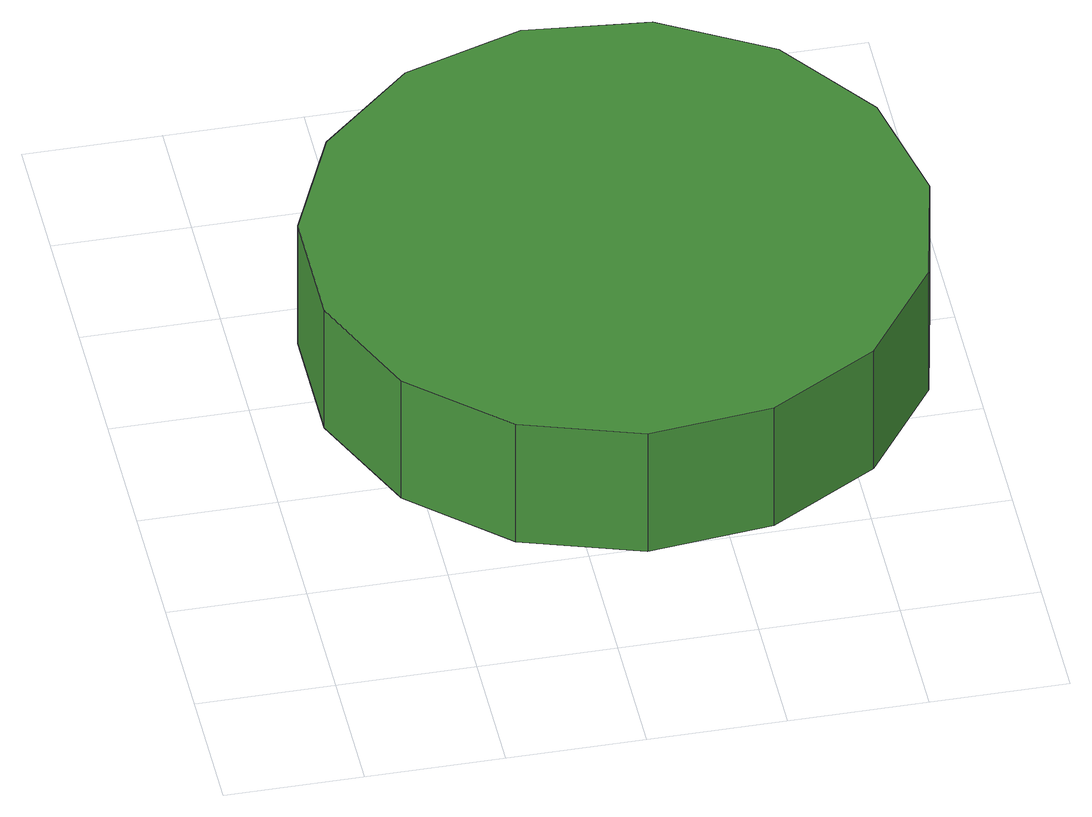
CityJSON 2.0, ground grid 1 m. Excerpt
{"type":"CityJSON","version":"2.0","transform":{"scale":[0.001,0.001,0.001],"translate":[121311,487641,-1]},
"CityObjects":{
"tree1":{"type":"SolitaryVegetationObject","attributes":{"function":"something"},"geometry":[{"type":"MultiSurface","lod":"1","boundaries":[[[0,1,2,3,4,5,6,7,8,9,10,11,12,13,14]],[[15,16,17,18,19,20,21,22,23,24,25,26,27,28,29]],[[0,29,28,1]],[[1,28,27,2]],[[2,27,26,3]],[[3,26,25,4]],[[4,25,24,5]],[[5,24,23,6]],[[6,23,22,7]],[[7,22,21,8]],[[8,21,20,9]],[[9,20,19,10]],[[10,19,18,11]],[[11,18,17,12]],[[12,17,16,13]],[[13,16,15,14]],[[14,15,29,0]]]}]}
},
"vertices":[
[4857,3172,1817],[4665,4074,1817],[4123,4820,1817],[3325,5281,1817],[2408,5377,1817],[1532,5092,1817],[847,4475,1817],[472,3633,1817],[472,2711,1817],[847,1869,1817],[1532,1252,1817],[2408,968,1817],[3325,1064,1817],[4123,1525,1817],[4665,2271,1817],[4665,2271,745],[4123,1525,745],[3325,1064,745],[2408,968,745],[1532,1252,745],[847,1869,745],[472,2711,745],[472,3633,745],[847,4475,745],[1532,5092,745],[2408,5377,745],[3325,5281,745],[4123,4820,745],[4665,4074,745],[4857,3172,745]
]}
